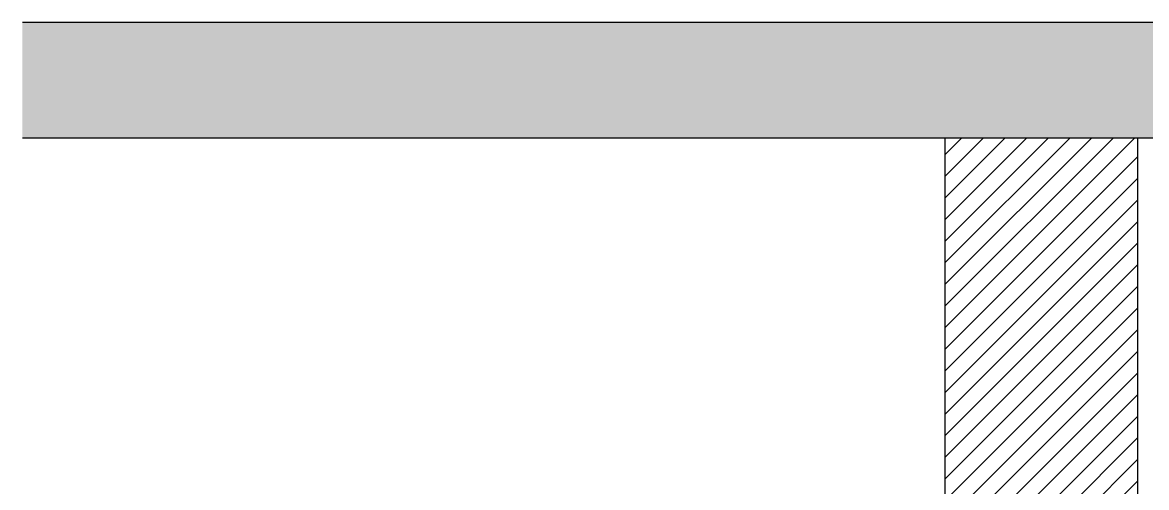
# Model space of a CAD drawing. Header units: millimetres. Extents: x 3111864 to 3154170, y -3068724 to -3044687.
# Drawn here: x 3132692 to 3133858, y -3048211 to -3047729 of the extents above; entities that cross this region are included whole.
import ezdxf

# ---------------------------------------------------------------- set-up
doc = ezdxf.new("R2010")
doc.units = ezdxf.units.MM
doc.header["$LTSCALE"] = 500
doc.header["$MEASUREMENT"] = 0
doc.layers.get('0').update_dxf_attribs({"linetype": 'CONTINUOUS'})
doc.layers.add('A-土建墙（含管井、立管）', color=6, linetype='CONTINUOUS')
doc.layers.add('D-节点填充', color=250, linetype='CONTINUOUS')

msp = doc.modelspace()

# ---------------------------------------------------------------- hatches: boundary and pattern name
at = {"ltscale": 100}
h = msp.add_hatch(color=251, dxfattribs=at)
h.paths.add_polyline_path([(3132691.848, -3047728.548), (3134182.048, -3047728.548), (3134182.048, -3047848.548), (3132691.848, -3047848.548)])
h.paths.add_polyline_path([(3134727.148, -3047728.548), (3136217.348, -3047728.548), (3136217.348, -3047848.548), (3134727.148, -3047848.548)])
at = {"layer": 'D-节点填充', "ltscale": 0.15}
h = msp.add_hatch(dxfattribs=at)
h.set_pattern_fill('ANSI31', color=256, scale=5, style=0)
h.set_pattern_definition([(45, (3132691.848, -3048328.548), (-11.22532, 11.22532), [])])
h.paths.add_polyline_path([(3133648.348, -3050828.548), (3133848.348, -3050828.548), (3133848.348, -3047848.548), (3133648.348, -3047848.548)])

# ---------------------------------------------------------------- linework, layer by layer
at = {"layer": 'A-土建墙（含管井、立管）', "color": 6}
for p, q in [((3134182.048, -3047728.548), (3132691.848, -3047728.548)), ((3134182.048, -3047848.548), (3132691.848, -3047848.548)), ((3133648.348, -3047848.548), (3133648.348, -3050828.548)), ((3133848.348, -3047848.548), (3133848.348, -3050828.548))]:
    msp.add_line(p, q, dxfattribs=at)

doc.saveas('drawing.dxf')
